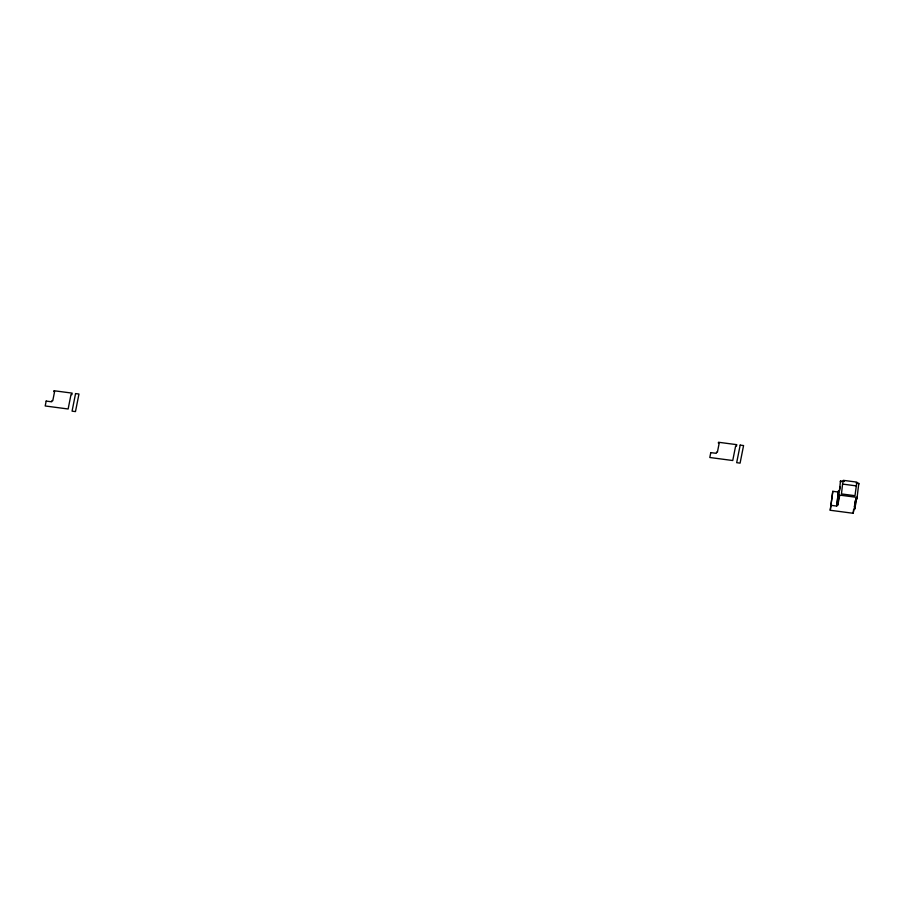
<?xml version="1.0" encoding="UTF-8"?>
<svg xmlns="http://www.w3.org/2000/svg" width="904" height="904" viewBox="0 0 904 904"><rect width="100%" height="100%" fill="white"/><g stroke="black" fill="none" stroke-linecap="round" stroke-linejoin="round"><path stroke-width="1.36" d="M856.269 498.33L854.969 508.771L854.099 508.658L853.184 513.28L830.256 510.263L832.799 491.313L838.302 492.036L838.539 490.815L839.409 490.928L840.178 487.03M830.256 510.263L832.799 491.313M831.228 505.359L836.72 506.082L838.302 492.036M836.72 506.082L838.539 490.815M836.968 504.873L837.827 504.986L840.505 480.962L844.426 481.47M842.573 484.081L841.466 493.923L854.992 495.697L856.845 482.114L843.319 480.34L842.573 484.081L856.099 485.866M853.184 513.28L853.613 509.449M855.263 507.28L854.404 507.167L855.116 500.771M854.969 508.771L856.111 498.556M854.404 507.167L856.065 498.805L856.924 498.918L858.8 483.369L856.19 483.018M840.505 480.962L840.358 481.708L841.217 481.821M837.827 504.986L839.646 495.878L838.776 495.754L838.923 495.008L857.229 497.415L856.924 498.918M858.506 484.86L858.8 483.369M46.172 401.082L45.2 405.975L68.139 408.992L71.009 394.517L71.879 394.63L72.173 393.127L53.878 390.72L53.731 391.477L54.59 391.59L52.782 400.698L51.912 400.585L51.675 401.805L46.172 401.082M75.563 393.579L72.071 411.15L75.473 411.591L78.964 394.02L75.563 393.579M710.781 452.61L709.809 457.503L732.749 460.52L735.619 446.045L736.489 446.158L736.783 444.666L718.488 442.259L718.341 443.005L719.2 443.118L717.392 452.226L716.522 452.113L716.284 453.333L710.781 452.61M740.173 445.107L736.681 462.678L740.082 463.13L743.574 445.559L740.173 445.107"/></g></svg>
